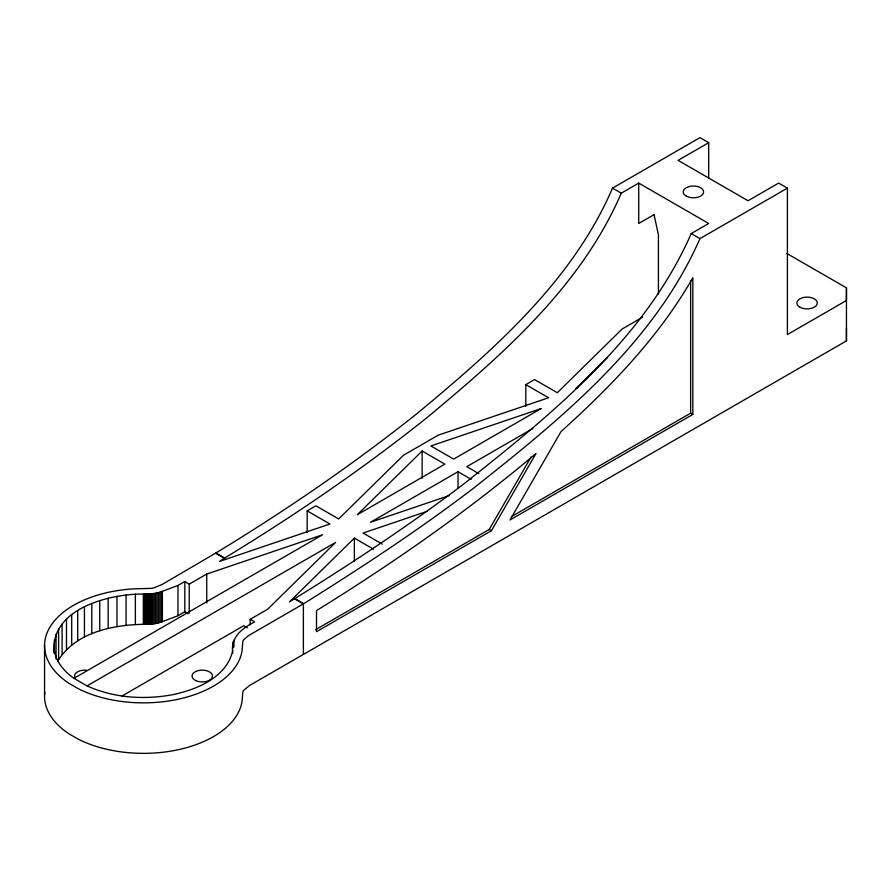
<?xml version="1.0" encoding="UTF-8"?>
<svg xmlns="http://www.w3.org/2000/svg" width="891" height="891" viewBox="0 0 891 891"><rect width="100%" height="100%" fill="white"/><g stroke="black" fill="none" stroke-linecap="round" stroke-linejoin="round"><path stroke-width="1.34" d="M189.226 613.075L189.226 584.162L184.816 581.489L177.977 585.432L162.385 591.323C153.82 594.854 144.375 593.74 135.365 594.208C102.543 596.112 49.807 611.081 54.195 653.181M206.723 602.973L206.723 574.06L322.575 534.778L73.953 678.329C64.453 671.714 56.222 662.124 54.195 650.419M250.159 624.836L250.159 619.334L267.656 609.232L335.695 542.352L87.073 685.903L73.953 678.329M44.828 691.85A98.946 57.124 0 0 0 69.041 733.872L78.319 739.218A98.946 57.124 0 0 0 180.238 749.275A98.946 57.124 0 0 0 242.029 701.417L242.842 691.917A16.138 9.311 0 0 1 243.622 690.347L249.536 685.513L846.45 340.885L846.45 287.86L786.82 253.434M307.161 532.695L307.161 510.855L329.926 523.997L219.587 561.419L224.677 558.011C294.553 515.588 362.136 469.29 426.098 418.358C502.401 354.952 581.21 286.223 621.272 193.169L638.736 183.089L708.701 223.485L691.238 233.565C644.95 338.847 552.32 413.87 464.233 483.59C408.334 526.124 349.027 565.172 289.553 601.815L354.351 538.108L373.529 549.179M846.45 287.86L846.45 300.49L787.41 334.57L787.41 188.135L699.981 238.61C653.693 343.904 561.063 418.926 472.976 488.636C418.681 530.056 360.989 567.89 303.385 603.886L303.385 654.417M232.785 653.181C230.268 637.778 241.361 628.578 254.681 621.94L250.159 619.334M232.785 650.419C226.693 677.528 196.878 689.601 172.386 694.735C143.952 699.981 113.569 697.976 87.073 685.903M708.701 178.612L708.701 142.694L699.958 137.637L612.518 188.124C572.467 281.166 493.647 349.896 417.356 413.313C353.382 464.244 285.811 510.543 215.934 552.966L162.073 584.507L153.697 587.915A16.138 9.311 0 0 1 150.969 588.372L134.519 588.84A98.946 57.124 0 0 0 51.622 624.513A98.946 57.124 0 0 0 69.041 683.364L78.319 688.721A98.946 57.124 0 0 0 180.238 698.778A98.946 57.124 0 0 0 242.029 650.909L242.842 641.409A16.138 9.311 0 0 1 243.622 639.838L248.4 635.684L303.385 603.886L294.643 598.841M57.592 661.445C75.134 632.131 113.28 624.68 144.977 624.29C150.869 624.346 156.872 623.8 162.385 621.606L177.977 615.726L184.816 611.783L184.816 581.489M315.525 629.737L489.237 529.443L531.069 457.005M491.431 530.702L535.992 453.519C467.14 511.579 393.076 563.257 316.505 610.591L316.505 631.697L491.431 530.702L489.237 529.443M422.134 451.002L357.336 514.708L444.91 464.144L422.134 451.002L422.134 478.3M607.551 357.436L575.987 388.476L578.382 387.084M708.701 142.694L678.084 160.358L748.061 200.753L778.667 183.089L787.41 188.135M654.239 214.531L638.736 223.485L638.736 183.089M307.161 510.855L315.904 505.81L338.669 518.952L403.478 455.245L438.227 435.176L548.578 397.765L525.801 384.622L525.801 406.452M525.801 384.622L534.555 379.566L557.321 392.719L622.13 329.013L642.5 317.252M189.226 584.162L206.723 574.06M471.205 479.336L458.03 471.718L370.456 522.282L449.264 495.563M532.751 428.582L466.773 466.672L478.757 473.589M122.022 696.005L243.744 625.727L247.33 627.799M511.401 516.646L690.648 413.168L692.83 414.426L692.83 277.736C659.14 336.798 611.215 386.282 561.04 431.567L509.986 519.988L692.83 414.426M427.468 511.234L363.105 533.052L382.272 544.123M612.518 188.124L621.272 193.169M691.238 233.565L699.981 238.61M215.934 552.966L224.677 558.011M294.643 598.407L303.385 603.463M215.934 553.422L224.677 558.468M184.816 611.783L188.124 613.788M654.039 214.642L658.416 234.845L658.416 294.063M846.45 328.256L846.45 340.885M690.648 280.609L690.648 413.168M458.03 471.718L458.03 488.101M354.351 538.108L354.351 561.308M233.732 640.362L233.732 647.245M233.509 641.141L233.509 646.643M233.353 641.865L233.353 647.378M233.253 642.556L233.152 647.935M177.977 585.432L177.977 615.726M162.385 591.323L162.385 621.606M161.438 591.68L161.438 621.963M159.979 592.159L159.979 622.441M158.52 592.582L158.52 622.865M157.05 592.938L157.05 623.221M155.602 593.239L155.602 623.522M154.165 593.473L154.176 623.756M152.784 593.651L152.784 623.934M151.448 593.785L151.448 624.068M150.178 593.874L150.178 624.157M148.986 593.929L148.986 624.223M147.873 593.974L147.873 624.257M146.826 593.985L146.837 624.268M145.868 593.996L145.868 624.279M144.977 594.007L144.977 624.29M144.153 594.019L144.153 624.301M143.328 594.03L143.328 624.313M135.365 594.208L135.365 624.491M126.077 594.976L126.077 625.259M116.977 596.302L116.977 626.585M108.167 598.173L108.167 628.456M99.747 600.567L99.747 630.85M91.806 603.452L91.806 633.735M84.433 606.804L84.433 637.087M77.706 610.58L77.706 640.863M71.692 614.745L71.703 645.028M66.48 619.245L66.48 649.539M62.103 624.045L62.103 654.328M58.617 629.068L58.617 659.362M56.055 634.292L56.055 659.062M54.462 639.604L54.462 653.37M44.55 644.939L44.55 695.437M75.145 678.04A10.202 5.892 0 0 1 86.538 670.244M541.227 408.535L453.653 459.099L430.888 445.957L541.227 408.535M195.719 680.568A10.202 5.892 0 0 0 212.303 677.037A10.202 5.892 0 0 0 198.704 670.511A10.202 5.892 0 0 0 195.719 680.568M686.493 196.254A10.202 5.892 0 0 0 703.355 193.202A10.202 5.892 0 0 0 690.347 186.297A10.202 5.892 0 0 0 686.493 196.254M799.873 307.172A10.202 5.892 0 0 0 816.947 304.533A10.202 5.892 0 0 0 804.45 297.316A10.202 5.892 0 0 0 799.873 307.172"/></g></svg>
